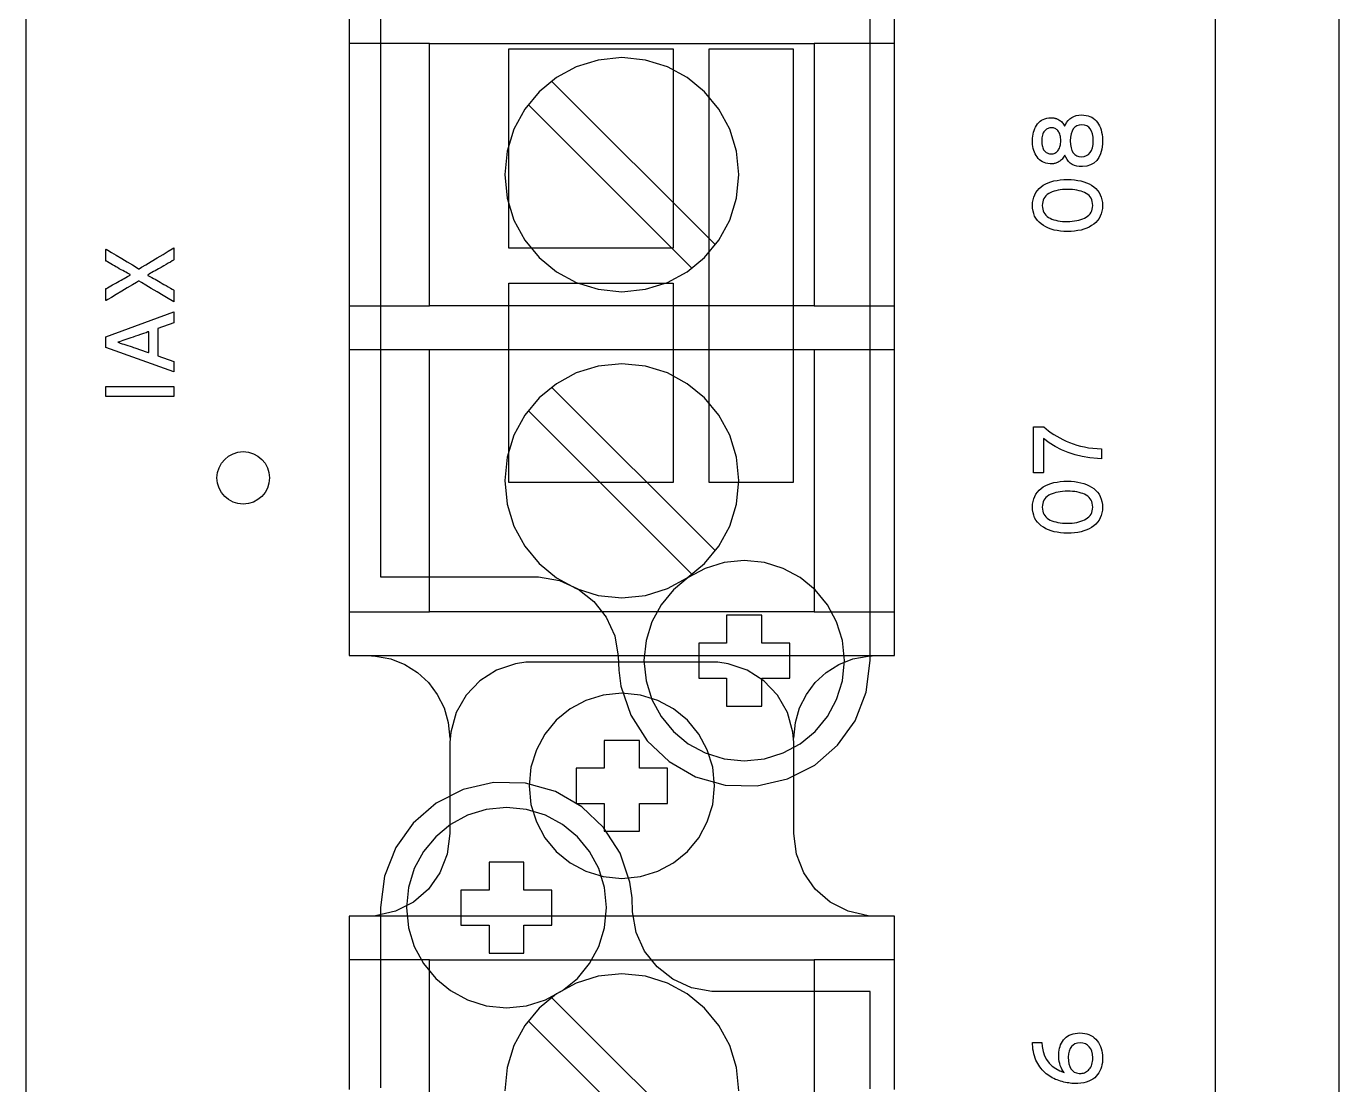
# Model space of a CAD drawing. Extents: x 1 to 47.7, y 0.2 to 35.
# Drawn here: x 38.361 to 40.238, y 5.392 to 6.905 of the extents above; entities that cross this region are included whole.
import ezdxf

# ---------------------------------------------------------------- set-up
doc = ezdxf.new("R2010")
doc.units = 0
doc.header["$MEASUREMENT"] = 0
for name, color, linetype in [('1_1__SCREW_TERMINAL_BLOCK_', 7, 'CONTINUOUS'), ('1_2__CONNECTORIZED_RELAY__', 7, 'CONTINUOUS'), ('8_0_____DWG', 7, 'CONTINUOUS')]:
    doc.layers.add(name, color=color, linetype=linetype)

msp = doc.modelspace()

# ---------------------------------------------------------------- linework, layer by layer
at = {"layer": '1_1__SCREW_TERMINAL_BLOCK_'}
for points in [[(38.823, 6.9605), (38.823, 6.7398), (38.823, 6.6356), (38.823, 6.5364), (38.823, 6.4432), (38.823, 6.3568), (38.823, 6.2779), (38.823, 6.2074), (38.823, 6.1462), (38.823, 6.0949), (38.823, 6.0544), (38.823, 6.0255), (38.823, 6.0091), (38.823, 6.0054), (38.8242, 6.0054), (38.8395, 6.0054), (38.8468, 6.0054), (38.8486, 6.0054), (38.8496, 6.0054), (38.861, 6.0048), (38.8827, 6.0006), (38.9028, 5.9926), (38.9208, 5.9812), (38.9364, 5.9668), (38.9492, 5.9499), (38.9589, 5.9308), (38.9649, 5.9098), (38.967, 5.8874)], [(39.459, 5.8874), (39.4611, 5.9098), (39.4672, 5.9308), (39.4768, 5.9499), (39.4896, 5.9668), (39.5053, 5.9812), (39.5233, 5.9926), (39.5433, 6.0006), (39.5651, 6.0048), (39.5764, 6.0054), (39.5774, 6.0054), (39.5792, 6.0054), (39.5865, 6.0054), (39.6019, 6.0054), (39.603, 6.0054), (39.603, 6.0091), (39.603, 6.0255), (39.603, 6.0544), (39.603, 6.0949), (39.603, 6.1462), (39.603, 6.2074), (39.603, 6.2779), (39.603, 6.3568), (39.603, 6.4432), (39.603, 6.5364), (39.603, 6.6356), (39.603, 6.7398), (39.603, 6.9605)], [(38.9381, 6.8805), (38.823, 6.8805)], [(39.4879, 6.8805), (39.4879, 6.5055), (38.9381, 6.5055), (38.9381, 6.8805), (39.4879, 6.8805)], [(39.603, 6.8805), (39.4879, 6.8805)], [(39.1124, 6.8268), (39.3467, 6.5927)], [(39.3133, 6.5592), (39.079, 6.7935)], [(38.823, 6.5055), (38.9381, 6.5055)], [(39.4879, 6.5055), (39.603, 6.5055)], [(38.823, 6.443), (38.9381, 6.443)], [(39.4879, 6.443), (39.4879, 6.068), (38.9381, 6.068), (38.9381, 6.443), (39.4879, 6.443)], [(39.4879, 6.443), (39.603, 6.443)], [(39.1124, 6.3894), (39.3467, 6.1551)], [(39.3133, 6.1217), (39.079, 6.356)], [(38.823, 6.068), (38.9381, 6.068)], [(39.4879, 6.068), (39.603, 6.068)], [(38.823, 6.0054), (39.603, 6.0054)], [(39.603, 5.3849), (39.603, 5.4309), (39.603, 5.4729), (39.603, 5.5105), (39.603, 5.5435), (39.603, 5.5718), (39.603, 5.595), (39.603, 5.6129), (39.603, 5.6252), (39.603, 5.6318), (39.603, 5.6329), (39.6028, 5.6329), (39.6019, 5.6329), (39.5812, 5.6329), (39.5778, 5.6329), (39.5772, 5.6329), (39.5726, 5.633), (39.5651, 5.6336), (39.5365, 5.6401), (39.511, 5.6531), (39.4896, 5.6716), (39.4732, 5.6947), (39.4627, 5.7215), (39.459, 5.7509), (39.459, 5.7532), (39.459, 5.7593), (39.459, 5.7805), (39.459, 5.838), (39.459, 5.8626), (39.459, 5.8768), (39.459, 5.8813), (39.4576, 5.8962), (39.4498, 5.9241), (39.4356, 5.9488), (39.4161, 5.9693), (39.3923, 5.9846), (39.3649, 5.9938), (39.3502, 5.9959), (39.3427, 5.9962), (39.3404, 5.9962), (39.3326, 5.9962), (39.3175, 5.9962), (39.2965, 5.9962), (39.2711, 5.9962), (39.213, 5.9962), (39.1549, 5.9962), (39.1295, 5.9962), (39.1085, 5.9962), (39.0934, 5.9962), (39.0856, 5.9962), (39.0833, 5.9962), (39.0758, 5.9959), (39.0611, 5.9938), (39.0338, 5.9846), (39.0099, 5.9693), (38.9904, 5.9488), (38.9763, 5.9241), (38.9684, 5.8962), (38.9671, 5.8813), (38.967, 5.8768), (38.967, 5.8626), (38.967, 5.838), (38.967, 5.7805), (38.967, 5.7593), (38.967, 5.7532), (38.967, 5.7509), (38.9633, 5.7215), (38.9528, 5.6947), (38.9364, 5.6716), (38.915, 5.6531), (38.8896, 5.6401), (38.861, 5.6336), (38.8535, 5.633), (38.8489, 5.6329), (38.8482, 5.6329), (38.8448, 5.6329), (38.8242, 5.6329), (38.8232, 5.6329), (38.823, 5.6329), (38.823, 5.6318), (38.823, 5.6252), (38.823, 5.6129), (38.823, 5.595), (38.823, 5.5718), (38.823, 5.5435), (38.823, 5.5105), (38.823, 5.4729), (38.823, 5.4309), (38.823, 5.3849)], [(39.1879, 5.8443), (39.1479, 5.8443), (39.1479, 5.7942), (39.1879, 5.7942), (39.1879, 5.7542), (39.2382, 5.7542), (39.2382, 5.7942), (39.2781, 5.7942), (39.2781, 5.8443), (39.2382, 5.8443), (39.2382, 5.8842), (39.1879, 5.8842), (39.1879, 5.8443)], [(39.603, 5.6329), (38.823, 5.6329)], [(38.9381, 5.5704), (38.823, 5.5704)], [(39.4879, 5.5704), (39.4879, 5.1954), (38.9381, 5.1954), (38.9381, 5.5704), (39.4879, 5.5704)], [(39.603, 5.5704), (39.4879, 5.5704)], [(39.3804, 5.383), (39.377, 5.4167), (39.3673, 5.4481), (39.3518, 5.4765), (39.3314, 5.5013), (39.3066, 5.5217), (39.2781, 5.5371), (39.2467, 5.5469), (39.213, 5.5503), (39.1793, 5.5469), (39.1479, 5.5371), (39.1195, 5.5217), (39.0947, 5.5013), (39.0742, 5.4765), (39.0588, 5.4481), (39.049, 5.4167), (39.0456, 5.383)], [(39.3467, 5.2826), (39.1124, 5.5168)], [(39.079, 5.4834), (39.3133, 5.2492)]]:
    msp.add_lwpolyline(points, dxfattribs=at)
for points in [[(39.213, 6.8603), (39.1793, 6.8569), (39.1479, 6.8472), (39.1195, 6.8318), (39.0947, 6.8113), (39.0742, 6.7866), (39.0588, 6.7582), (39.049, 6.7268), (39.0456, 6.6931), (39.049, 6.6593), (39.0588, 6.6279), (39.0742, 6.5995), (39.0947, 6.5747), (39.1195, 6.5542), (39.1479, 6.5388), (39.1793, 6.5291), (39.213, 6.5257), (39.2467, 6.5291), (39.2781, 6.5388), (39.3066, 6.5542), (39.3314, 6.5747), (39.3518, 6.5995), (39.3673, 6.6279), (39.377, 6.6593), (39.3804, 6.6931), (39.377, 6.7268), (39.3673, 6.7582), (39.3518, 6.7866), (39.3314, 6.8113), (39.3066, 6.8318), (39.2781, 6.8472), (39.2467, 6.8569)], [(39.213, 6.4228), (39.1793, 6.4194), (39.1479, 6.4097), (39.1195, 6.3942), (39.0947, 6.3738), (39.0742, 6.3491), (39.0588, 6.3206), (39.049, 6.2893), (39.0456, 6.2556), (39.049, 6.2218), (39.0588, 6.1904), (39.0742, 6.1619), (39.0947, 6.1372), (39.1195, 6.1167), (39.1479, 6.1013), (39.1793, 6.0915), (39.213, 6.0881), (39.2467, 6.0915), (39.2781, 6.1013), (39.3066, 6.1167), (39.3314, 6.1372), (39.3518, 6.1619), (39.3673, 6.1904), (39.377, 6.2218), (39.3804, 6.2556), (39.377, 6.2893), (39.3673, 6.3206), (39.3518, 6.3491), (39.3314, 6.3738), (39.3066, 6.3942), (39.2781, 6.4097), (39.2467, 6.4194)], [(39.213, 5.9518), (39.1864, 5.9491), (39.1615, 5.9414), (39.139, 5.9291), (39.1193, 5.9129), (39.1031, 5.8933), (39.0908, 5.8708), (39.0831, 5.8459), (39.0804, 5.8191), (39.0831, 5.7925), (39.0908, 5.7676), (39.1031, 5.7451), (39.1193, 5.7255), (39.139, 5.7093), (39.1615, 5.6971), (39.1864, 5.6894), (39.213, 5.6867), (39.2397, 5.6894), (39.2645, 5.6971), (39.2871, 5.7093), (39.3067, 5.7255), (39.3229, 5.7451), (39.3352, 5.7676), (39.3429, 5.7925), (39.3456, 5.8191), (39.3429, 5.8459), (39.3352, 5.8708), (39.3229, 5.8933), (39.3067, 5.9129), (39.2871, 5.9291), (39.2645, 5.9414), (39.2397, 5.9491)]]:
    msp.add_lwpolyline(points, close=True, dxfattribs=at)
at = {"layer": '1_2__CONNECTORIZED_RELAY__'}
for points in [[(38.8681, 6.9376), (38.8681, 6.7986), (38.8681, 6.6674), (38.8681, 6.5458), (38.8681, 6.4357), (38.8681, 6.3389), (38.8681, 6.2961), (38.8681, 6.2573), (38.8681, 6.2228), (38.8681, 6.1928), (38.8681, 6.1675), (38.8681, 6.1472), (38.8681, 6.132), (38.8681, 6.1223), (38.8681, 6.1182), (38.8683, 6.1181), (38.8736, 6.1181), (38.8854, 6.1181), (38.9025, 6.1181), (38.9475, 6.1181), (38.9985, 6.1181), (39.0456, 6.1181), (39.0644, 6.1181), (39.0785, 6.1181), (39.0941, 6.1179), (39.1237, 6.1127), (39.1503, 6.1008), (39.173, 6.083), (39.1908, 6.0604), (39.2028, 6.0339), (39.208, 6.0044), (39.2087, 5.9844), (39.2118, 5.9619), (39.2259, 5.9202), (39.2493, 5.8837), (39.2805, 5.854), (39.3181, 5.8323), (39.3607, 5.8203), (39.4064, 5.8191), (39.45, 5.8291), (39.4888, 5.8489), (39.5214, 5.8772), (39.5465, 5.9124), (39.5625, 5.9532), (39.5682, 5.9982), (39.5682, 5.9982), (39.5682, 6.0011), (39.5682, 6.0098), (39.5682, 6.0238), (39.5682, 6.0432), (39.5682, 6.0675), (39.5682, 6.0966), (39.5682, 6.1302), (39.5682, 6.1681), (39.5682, 6.2102), (39.5682, 6.256), (39.5682, 6.3583), (39.5682, 6.4733), (39.5682, 6.5989), (39.5682, 6.7335), (39.5682, 6.8751), (39.5682, 7.172)], [(39.2865, 6.8731), (39.2865, 6.5881), (39.0515, 6.5881), (39.0515, 6.8731), (39.2865, 6.8731)], [(39.4581, 6.8731), (39.4581, 6.2531), (39.3381, 6.2531), (39.3381, 6.8731), (39.4581, 6.8731)], [(39.2865, 6.5381), (39.2865, 6.2531), (39.0515, 6.2531), (39.0515, 6.5381), (39.2865, 6.5381)], [(39.3229, 5.9732), (39.3628, 5.9732), (39.3628, 5.9331), (39.4132, 5.9331), (39.4132, 5.9732), (39.4531, 5.9732), (39.4531, 6.0232), (39.4132, 6.0232), (39.4132, 6.0633), (39.3628, 6.0633), (39.3628, 6.0232), (39.3229, 6.0232), (39.3229, 5.9732)], [(39.5682, 5.386), (39.5682, 5.4205), (39.5682, 5.4505), (39.5682, 5.4758), (39.5682, 5.4961), (39.5682, 5.5113), (39.5682, 5.521), (39.5682, 5.5251), (39.568, 5.5252), (39.5628, 5.5252), (39.5509, 5.5252), (39.5338, 5.5252), (39.4887, 5.5252), (39.4376, 5.5252), (39.3905, 5.5252), (39.3716, 5.5252), (39.3575, 5.5252), (39.3419, 5.5254), (39.3124, 5.5306), (39.2859, 5.5426), (39.2633, 5.5604), (39.2455, 5.583), (39.2336, 5.6095), (39.2283, 5.6389), (39.2276, 5.659), (39.2245, 5.6814), (39.2104, 5.7231), (39.187, 5.7596), (39.1558, 5.7894), (39.1181, 5.811), (39.0754, 5.8231), (39.0296, 5.8242), (38.9862, 5.8142), (38.9475, 5.7944), (38.9149, 5.7661), (38.8899, 5.7309), (38.8738, 5.6901), (38.8681, 5.6451), (38.8681, 5.6422), (38.8681, 5.6336), (38.8681, 5.6195), (38.8681, 5.6002), (38.8681, 5.5758), (38.8681, 5.5467), (38.8681, 5.5131), (38.8681, 5.4752), (38.8681, 5.4332), (38.8681, 5.3873)], [(38.9829, 5.6703), (38.9829, 5.6201), (39.0232, 5.6201), (39.0232, 5.5802), (39.0731, 5.5802), (39.0731, 5.6201), (39.1131, 5.6201), (39.1131, 5.6703), (39.0731, 5.6703), (39.0731, 5.7102), (39.0232, 5.7102), (39.0232, 5.6703), (38.9829, 5.6703)]]:
    msp.add_lwpolyline(points, dxfattribs=at)
for points in [[(39.388, 6.1414), (39.3592, 6.1384), (39.3323, 6.1301), (39.308, 6.1169), (39.2868, 6.0994), (39.2692, 6.0782), (39.256, 6.0539), (39.2476, 6.0271), (39.2447, 5.9982), (39.2476, 5.9694), (39.256, 5.9425), (39.2692, 5.9182), (39.2868, 5.897), (39.308, 5.8795), (39.3323, 5.8663), (39.3592, 5.858), (39.388, 5.8551), (39.4169, 5.858), (39.4438, 5.8663), (39.4682, 5.8795), (39.4894, 5.897), (39.5069, 5.9182), (39.5201, 5.9425), (39.5284, 5.9694), (39.5313, 5.9982), (39.5284, 6.0271), (39.5201, 6.0539), (39.5069, 6.0782), (39.4894, 6.0994), (39.4682, 6.1169), (39.4438, 6.1301), (39.4169, 6.1384)], [(39.048, 5.7884), (39.0192, 5.7855), (38.9924, 5.7772), (38.9681, 5.7639), (38.9469, 5.7464), (38.9294, 5.7252), (38.9162, 5.7009), (38.9079, 5.674), (38.905, 5.6451), (38.9079, 5.6163), (38.9162, 5.5894), (38.9294, 5.5651), (38.9469, 5.5439), (38.9681, 5.5264), (38.9924, 5.5132), (39.0192, 5.5049), (39.048, 5.502), (39.0769, 5.5049), (39.1038, 5.5132), (39.1282, 5.5264), (39.1494, 5.5439), (39.1668, 5.5651), (39.18, 5.5894), (39.1884, 5.6163), (39.1913, 5.6451), (39.1884, 5.674), (39.18, 5.7009), (39.1668, 5.7252), (39.1494, 5.7464), (39.1282, 5.7639), (39.1038, 5.7772), (39.0769, 5.7855)]]:
    msp.add_lwpolyline(points, close=True, dxfattribs=at)
at = {"layer": '8_0_____DWG'}
for points in [[(38.3615, 5.3118), (38.3615, 5.4534), (38.3615, 5.5972), (38.3615, 5.7432), (38.3615, 5.8912), (38.3615, 6.041), (38.3615, 6.1927), (38.3615, 6.3461), (38.3615, 6.5011), (38.3615, 6.6576), (38.3615, 6.8155), (38.3615, 6.9747), (38.3615, 7.1351), (38.3615, 7.2965), (38.3615, 7.459), (38.3615, 7.6223), (38.3615, 7.9512)], [(40.0615, 7.9512), (40.0615, 7.6223), (40.0615, 7.459), (40.0615, 7.2965), (40.0615, 7.1351), (40.0615, 6.9747), (40.0615, 6.8155), (40.0615, 6.6576), (40.0615, 6.5011), (40.0615, 6.3461), (40.0615, 6.1927), (40.0615, 6.041), (40.0615, 5.8912), (40.0615, 5.7432), (40.0615, 5.5972), (40.0615, 5.4534), (40.0615, 5.3118)], [(40.238, 7.9361), (40.238, 7.7476), (40.238, 7.5606), (40.238, 7.3753), (40.238, 7.1918), (40.238, 7.0101), (40.238, 6.8304), (40.238, 6.6527), (40.238, 6.5647), (40.238, 6.4772), (40.238, 6.3903), (40.238, 6.3039), (40.238, 6.2182), (40.238, 6.133), (40.238, 6.0485), (40.238, 5.9646), (40.238, 5.8813), (40.238, 5.7986), (40.238, 5.7166), (40.238, 5.6353), (40.238, 5.5547), (40.238, 5.4748), (40.238, 5.3956), (40.238, 5.3171)], [(38.5727, 6.4811), (38.5497, 6.473), (38.5497, 6.4341), (38.5727, 6.426), (38.5727, 6.4109), (38.4755, 6.4459), (38.4755, 6.4613), (38.5727, 6.4967), (38.5727, 6.4811)], [(38.5727, 6.376), (38.4755, 6.376), (38.4755, 6.3901), (38.5727, 6.3901), (38.5727, 6.376)]]:
    msp.add_lwpolyline(points, dxfattribs=at)
for points in [[(39.8705, 6.7784), (39.8737, 6.7782), (39.8767, 6.7778), (39.8796, 6.7771), (39.8823, 6.7762), (39.8848, 6.775), (39.8871, 6.7736), (39.8892, 6.7719), (39.8911, 6.7699), (39.8929, 6.7677), (39.8945, 6.7653), (39.896, 6.7627), (39.8972, 6.7599), (39.8982, 6.7569), (39.899, 6.7537), (39.8997, 6.7503), (39.9001, 6.7467), (39.9003, 6.7429), (39.9002, 6.7366), (39.8993, 6.7293), (39.8976, 6.723), (39.8952, 6.7176), (39.8919, 6.7131), (39.888, 6.7096), (39.8832, 6.7069), (39.8777, 6.7053), (39.8714, 6.7045), (39.8671, 6.7046), (39.8634, 6.7052), (39.86, 6.7063), (39.8569, 6.7077), (39.8542, 6.7096), (39.8517, 6.712), (39.8495, 6.7148), (39.8477, 6.718), (39.8462, 6.7209), (39.8454, 6.7193), (39.8445, 6.7179), (39.8436, 6.7166), (39.8426, 6.7153), (39.8415, 6.7142), (39.8404, 6.7133), (39.8393, 6.7124), (39.8381, 6.7117), (39.8369, 6.711), (39.8357, 6.7104), (39.8345, 6.7099), (39.8334, 6.7094), (39.8322, 6.7091), (39.8311, 6.7088), (39.83, 6.7086), (39.8289, 6.7085), (39.8278, 6.7085), (39.8253, 6.7086), (39.8222, 6.7089), (39.8194, 6.7095), (39.8168, 6.7103), (39.8144, 6.7114), (39.8121, 6.7128), (39.8101, 6.7144), (39.8082, 6.7162), (39.8066, 6.7183), (39.8052, 6.7205), (39.8039, 6.7228), (39.8028, 6.7252), (39.802, 6.7278), (39.8012, 6.7305), (39.8007, 6.7333), (39.8003, 6.7362), (39.8001, 6.7393), (39.8001, 6.7424), (39.8002, 6.7454), (39.8005, 6.7482), (39.801, 6.751), (39.8016, 6.7537), (39.8024, 6.7563), (39.8034, 6.7588), (39.8046, 6.7611), (39.8059, 6.7634), (39.8074, 6.7656), (39.8092, 6.7676), (39.8111, 6.7693), (39.8132, 6.7708), (39.8155, 6.772), (39.818, 6.773), (39.8207, 6.7737), (39.8237, 6.7742), (39.8268, 6.7744), (39.8277, 6.7744), (39.8282, 6.7744), (39.8287, 6.7743), (39.8292, 6.7743), (39.8297, 6.7742), (39.8303, 6.7741), (39.8308, 6.7741), (39.8314, 6.774), (39.832, 6.7738), (39.8326, 6.7737), (39.8332, 6.7735), (39.8338, 6.7733), (39.8344, 6.7731), (39.835, 6.7729), (39.8357, 6.7726), (39.8363, 6.7723), (39.8369, 6.772), (39.8378, 6.7715), (39.8391, 6.7707), (39.8403, 6.7699), (39.8414, 6.7689), (39.8425, 6.7677), (39.8435, 6.7665), (39.8444, 6.7652), (39.8453, 6.7637), (39.8461, 6.7622), (39.8473, 6.7643), (39.849, 6.7675), (39.8511, 6.7703), (39.8534, 6.7727), (39.8562, 6.7747), (39.8592, 6.7762), (39.8626, 6.7774), (39.8664, 6.7781)], [(39.8277, 6.7601), (39.8263, 6.7601), (39.825, 6.7599), (39.8237, 6.7596), (39.8225, 6.7592), (39.8213, 6.7587), (39.8202, 6.7581), (39.8192, 6.7573), (39.8181, 6.7564), (39.8172, 6.7554), (39.8163, 6.7542), (39.8155, 6.7529), (39.8149, 6.7513), (39.8144, 6.7496), (39.8139, 6.7478), (39.8136, 6.7458), (39.8134, 6.7436), (39.8133, 6.7413), (39.8134, 6.739), (39.8136, 6.7369), (39.8139, 6.7349), (39.8143, 6.7331), (39.8148, 6.7314), (39.8154, 6.7299), (39.8161, 6.7286), (39.8169, 6.7274), (39.8178, 6.7264), (39.8188, 6.7255), (39.8198, 6.7248), (39.8209, 6.7241), (39.822, 6.7236), (39.8232, 6.7232), (39.8245, 6.7229), (39.8258, 6.7227), (39.8271, 6.7227), (39.8285, 6.7228), (39.8298, 6.723), (39.8311, 6.7233), (39.8322, 6.7238), (39.8334, 6.7245), (39.8344, 6.7253), (39.8354, 6.7262), (39.8364, 6.7273), (39.8372, 6.7284), (39.838, 6.7297), (39.8387, 6.7311), (39.8392, 6.7326), (39.8397, 6.7342), (39.8401, 6.7359), (39.8403, 6.7377), (39.8405, 6.7396), (39.8405, 6.7416), (39.8405, 6.7437), (39.8403, 6.7456), (39.8401, 6.7475), (39.8397, 6.7492), (39.8392, 6.7508), (39.8386, 6.7523), (39.8379, 6.7536), (39.8371, 6.7549), (39.8362, 6.756), (39.8353, 6.7569), (39.8344, 6.7578), (39.8334, 6.7585), (39.8324, 6.7591), (39.8313, 6.7596), (39.8301, 6.7599), (39.8289, 6.7601)], [(39.8709, 6.7641), (39.867, 6.7638), (39.8637, 6.7628), (39.8609, 6.761), (39.8585, 6.7585), (39.8567, 6.7553), (39.8554, 6.7513), (39.8546, 6.7467), (39.8542, 6.7413), (39.8545, 6.736), (39.8553, 6.7314), (39.8566, 6.7275), (39.8584, 6.7244), (39.8606, 6.7219), (39.8633, 6.7201), (39.8665, 6.7191), (39.8702, 6.7187), (39.8741, 6.7191), (39.8775, 6.7202), (39.8804, 6.722), (39.8827, 6.7245), (39.8846, 6.7277), (39.8859, 6.7316), (39.8867, 6.7362), (39.8871, 6.7414), (39.8867, 6.7468), (39.8859, 6.7514), (39.8846, 6.7553), (39.8828, 6.7585), (39.8806, 6.761), (39.8778, 6.7627), (39.8746, 6.7638)], [(39.85, 6.6861), (39.8552, 6.686), (39.8601, 6.6856), (39.8648, 6.6849), (39.8692, 6.684), (39.8734, 6.6828), (39.8773, 6.6814), (39.881, 6.6797), (39.8845, 6.6778), (39.8878, 6.6755), (39.8906, 6.6731), (39.8931, 6.6704), (39.8953, 6.6674), (39.897, 6.6642), (39.8984, 6.6607), (39.8994, 6.657), (39.9001, 6.653), (39.9003, 6.6488), (39.9001, 6.6447), (39.8994, 6.6408), (39.8984, 6.6371), (39.8971, 6.6336), (39.8953, 6.6305), (39.8932, 6.6275), (39.8907, 6.6248), (39.8879, 6.6224), (39.8847, 6.6202), (39.8813, 6.6182), (39.8776, 6.6165), (39.8737, 6.6151), (39.8695, 6.6139), (39.8651, 6.613), (39.8604, 6.6124), (39.8555, 6.612), (39.8503, 6.6118), (39.8451, 6.612), (39.8402, 6.6124), (39.8355, 6.613), (39.8311, 6.6139), (39.8269, 6.6151), (39.8229, 6.6166), (39.8192, 6.6183), (39.8157, 6.6203), (39.8125, 6.6225), (39.8096, 6.625), (39.8071, 6.6277), (39.805, 6.6307), (39.8032, 6.6339), (39.8019, 6.6373), (39.8009, 6.641), (39.8003, 6.6449), (39.8, 6.6491), (39.8003, 6.6533), (39.8009, 6.6572), (39.8019, 6.6609), (39.8033, 6.6644), (39.805, 6.6676), (39.8071, 6.6705), (39.8096, 6.6732), (39.8124, 6.6757), (39.8156, 6.6779), (39.819, 6.6798), (39.8227, 6.6815), (39.8266, 6.6829), (39.8308, 6.684), (39.8353, 6.6849), (39.8399, 6.6856), (39.8449, 6.686)], [(39.8503, 6.6718), (39.8467, 6.6718), (39.8432, 6.6716), (39.8399, 6.6712), (39.8367, 6.6707), (39.8337, 6.67), (39.8309, 6.6692), (39.8282, 6.6683), (39.8256, 6.6672), (39.8233, 6.6659), (39.8211, 6.6645), (39.8193, 6.6628), (39.8178, 6.661), (39.8165, 6.6589), (39.8155, 6.6567), (39.8148, 6.6543), (39.8143, 6.6516), (39.8142, 6.6488), (39.8143, 6.6461), (39.8148, 6.6435), (39.8155, 6.6411), (39.8165, 6.6389), (39.8177, 6.6369), (39.8192, 6.6351), (39.8211, 6.6334), (39.8231, 6.632), (39.8255, 6.6307), (39.828, 6.6296), (39.8306, 6.6286), (39.8334, 6.6278), (39.8364, 6.6272), (39.8396, 6.6267), (39.8429, 6.6263), (39.8464, 6.6261), (39.85, 6.6261), (39.8536, 6.6261), (39.8571, 6.6264), (39.8604, 6.6268), (39.8635, 6.6273), (39.8665, 6.628), (39.8693, 6.6288), (39.8719, 6.6298), (39.8745, 6.631), (39.8768, 6.6322), (39.879, 6.6337), (39.8809, 6.6353), (39.8825, 6.6372), (39.8838, 6.6392), (39.8849, 6.6414), (39.8856, 6.6438), (39.8861, 6.6463), (39.8862, 6.6491), (39.8861, 6.6519), (39.8856, 6.6545), (39.8849, 6.6569), (39.8839, 6.6592), (39.8826, 6.6612), (39.881, 6.663), (39.8791, 6.6646), (39.877, 6.6661), (39.8746, 6.6673), (39.8721, 6.6684), (39.8695, 6.6693), (39.8667, 6.6701), (39.8637, 6.6707), (39.8606, 6.6712), (39.8573, 6.6716), (39.8539, 6.6718)], [(38.5727, 6.5711), (38.572, 6.5707), (38.5702, 6.5697), (38.5676, 6.5681), (38.5645, 6.5664), (38.5613, 6.5645), (38.5582, 6.5628), (38.5558, 6.5613), (38.5542, 6.5604), (38.5532, 6.5598), (38.5506, 6.5584), (38.5481, 6.557), (38.5457, 6.5556), (38.5434, 6.5544), (38.5411, 6.5532), (38.539, 6.552), (38.537, 6.551), (38.5351, 6.55), (38.5351, 6.549), (38.537, 6.5481), (38.539, 6.547), (38.5411, 6.5459), (38.5433, 6.5447), (38.5456, 6.5434), (38.548, 6.5421), (38.5505, 6.5407), (38.5531, 6.5392), (38.5542, 6.5385), (38.5558, 6.5376), (38.5582, 6.5362), (38.5613, 6.5345), (38.5645, 6.5327), (38.5676, 6.5309), (38.5702, 6.5294), (38.572, 6.5284), (38.5727, 6.528), (38.5727, 6.5274), (38.5727, 6.5257), (38.5727, 6.5233), (38.5727, 6.5205), (38.5727, 6.5176), (38.5727, 6.5149), (38.5727, 6.5127), (38.5727, 6.5112), (38.5726, 6.511), (38.5699, 6.5126), (38.5645, 6.5158), (38.5571, 6.5203), (38.5487, 6.5253), (38.5402, 6.5304), (38.5325, 6.535), (38.5265, 6.5387), (38.5231, 6.5407), (38.5222, 6.5407), (38.5189, 6.5388), (38.5133, 6.5354), (38.506, 6.5311), (38.4981, 6.5263), (38.4902, 6.5216), (38.4833, 6.5174), (38.4781, 6.5144), (38.4756, 6.5129), (38.4755, 6.5132), (38.4755, 6.5146), (38.4755, 6.5169), (38.4755, 6.5196), (38.4755, 6.5226), (38.4755, 6.5254), (38.4755, 6.5278), (38.4755, 6.5295), (38.4755, 6.5302), (38.4761, 6.5305), (38.4776, 6.5313), (38.4798, 6.5326), (38.4824, 6.534), (38.485, 6.5355), (38.4875, 6.537), (38.4896, 6.5381), (38.4909, 6.5389), (38.4919, 6.5394), (38.4945, 6.5409), (38.497, 6.5423), (38.4994, 6.5436), (38.5017, 6.5448), (38.504, 6.5461), (38.5061, 6.5472), (38.5082, 6.5483), (38.5101, 6.5493), (38.5102, 6.5502), (38.5083, 6.5512), (38.5062, 6.5523), (38.5041, 6.5534), (38.5019, 6.5546), (38.4995, 6.5559), (38.4971, 6.5572), (38.4945, 6.5586), (38.4919, 6.5601), (38.4909, 6.5607), (38.4896, 6.5614), (38.4875, 6.5626), (38.485, 6.564), (38.4824, 6.5656), (38.4798, 6.567), (38.4776, 6.5683), (38.4761, 6.5692), (38.4755, 6.5695), (38.4755, 6.5701), (38.4755, 6.5718), (38.4755, 6.5741), (38.4755, 6.5769), (38.4755, 6.5798), (38.4755, 6.5826), (38.4755, 6.5848), (38.4755, 6.5862), (38.4756, 6.5865), (38.4781, 6.585), (38.4832, 6.5819), (38.4901, 6.5778), (38.498, 6.5731), (38.5059, 6.5683), (38.5132, 6.564), (38.5188, 6.5606), (38.522, 6.5586), (38.5229, 6.5586), (38.5264, 6.5607), (38.5324, 6.5643), (38.5401, 6.569), (38.5487, 6.5741), (38.5571, 6.5791), (38.5645, 6.5835), (38.5699, 6.5868), (38.5726, 6.5884), (38.5727, 6.5881), (38.5727, 6.5867), (38.5727, 6.5844), (38.5727, 6.5816), (38.5727, 6.5787), (38.5727, 6.5758), (38.5727, 6.5734), (38.5727, 6.5717)], [(38.5143, 6.4607), (38.5111, 6.4596), (38.508, 6.4586), (38.5051, 6.4576), (38.5023, 6.4567), (38.4996, 6.4558), (38.497, 6.455), (38.4946, 6.4542), (38.4923, 6.4535), (38.4937, 6.4529), (38.496, 6.4522), (38.4985, 6.4514), (38.5011, 6.4506), (38.5039, 6.4497), (38.5068, 6.4488), (38.5099, 6.4478), (38.5131, 6.4467), (38.5147, 6.4461), (38.5166, 6.4455), (38.5197, 6.4444), (38.5235, 6.4431), (38.5275, 6.4417), (38.5313, 6.4404), (38.5344, 6.4393), (38.5363, 6.4386), (38.5366, 6.4387), (38.5366, 6.4409), (38.5366, 6.4447), (38.5366, 6.4497), (38.5366, 6.4552), (38.5366, 6.4604), (38.5366, 6.4648), (38.5366, 6.4677), (38.5366, 6.4685), (38.5353, 6.4681), (38.5327, 6.4671), (38.5291, 6.4659), (38.525, 6.4645), (38.521, 6.4631), (38.5176, 6.4619), (38.5152, 6.461)], [(39.8163, 6.3323), (39.8196, 6.3295), (39.8232, 6.3267), (39.8269, 6.324), (39.8308, 6.3214), (39.8349, 6.319), (39.8391, 6.3166), (39.8436, 6.3143), (39.8483, 6.3121), (39.8532, 6.31), (39.8583, 6.3081), (39.8635, 6.3065), (39.869, 6.305), (39.8746, 6.3038), (39.8804, 6.3027), (39.8863, 6.3019), (39.8925, 6.3013), (39.8988, 6.301), (39.8988, 6.3004), (39.8988, 6.299), (39.8988, 6.2969), (39.8988, 6.2945), (39.8988, 6.292), (39.8988, 6.2897), (39.8988, 6.2879), (39.8988, 6.2869), (39.8931, 6.287), (39.882, 6.2882), (39.8712, 6.29), (39.861, 6.2925), (39.8511, 6.2958), (39.8416, 6.2998), (39.8326, 6.3044), (39.8239, 6.3098), (39.8157, 6.3159), (39.8157, 6.314), (39.8157, 6.309), (39.8157, 6.3018), (39.8157, 6.2934), (39.8157, 6.2848), (39.8157, 6.2769), (39.8157, 6.2706), (39.8157, 6.2671), (39.8156, 6.2666), (39.8146, 6.2666), (39.8128, 6.2666), (39.8105, 6.2666), (39.808, 6.2666), (39.8056, 6.2666), (39.8036, 6.2666), (39.8021, 6.2666), (39.8016, 6.2666), (39.8016, 6.2691), (39.8016, 6.2758), (39.8016, 6.2854), (39.8016, 6.2965), (39.8016, 6.3081), (39.8016, 6.3186), (39.8016, 6.3269), (39.8016, 6.3317), (39.8018, 6.3323), (39.8028, 6.3323), (39.8047, 6.3323), (39.807, 6.3323), (39.8096, 6.3323), (39.8121, 6.3323), (39.8143, 6.3323), (39.8158, 6.3323)], [(38.6718, 6.297), (38.6793, 6.2962), (38.6864, 6.294), (38.6927, 6.2906), (38.6983, 6.286), (38.7029, 6.2804), (38.7063, 6.2741), (38.7085, 6.267), (38.7093, 6.2595), (38.7085, 6.2519), (38.7063, 6.2449), (38.7029, 6.2385), (38.6983, 6.2329), (38.6927, 6.2284), (38.6864, 6.2249), (38.6793, 6.2227), (38.6718, 6.222), (38.6642, 6.2227), (38.6572, 6.2249), (38.6508, 6.2284), (38.6452, 6.2329), (38.6407, 6.2385), (38.6372, 6.2449), (38.635, 6.2519), (38.6342, 6.2595), (38.635, 6.267), (38.6372, 6.2741), (38.6407, 6.2804), (38.6452, 6.286), (38.6508, 6.2906), (38.6572, 6.294), (38.6642, 6.2962)], [(39.85, 6.2547), (39.8552, 6.2546), (39.8601, 6.2542), (39.8648, 6.2535), (39.8692, 6.2526), (39.8734, 6.2515), (39.8773, 6.25), (39.881, 6.2483), (39.8845, 6.2464), (39.8878, 6.2442), (39.8906, 6.2417), (39.8931, 6.239), (39.8953, 6.236), (39.897, 6.2328), (39.8984, 6.2293), (39.8994, 6.2256), (39.9001, 6.2217), (39.9003, 6.2175), (39.9001, 6.2133), (39.8994, 6.2094), (39.8984, 6.2057), (39.8971, 6.2023), (39.8953, 6.1991), (39.8932, 6.1962), (39.8907, 6.1935), (39.8879, 6.191), (39.8847, 6.1888), (39.8813, 6.1868), (39.8776, 6.1852), (39.8737, 6.1837), (39.8695, 6.1826), (39.8651, 6.1816), (39.8604, 6.181), (39.8555, 6.1806), (39.8503, 6.1805), (39.8451, 6.1806), (39.8402, 6.181), (39.8355, 6.1817), (39.8311, 6.1826), (39.8269, 6.1838), (39.8229, 6.1852), (39.8192, 6.1869), (39.8157, 6.1889), (39.8125, 6.1911), (39.8096, 6.1936), (39.8071, 6.1964), (39.805, 6.1993), (39.8032, 6.2025), (39.8019, 6.206), (39.8009, 6.2096), (39.8003, 6.2136), (39.8, 6.2177), (39.8003, 6.2219), (39.8009, 6.2259), (39.8019, 6.2296), (39.8033, 6.233), (39.805, 6.2362), (39.8071, 6.2392), (39.8096, 6.2419), (39.8124, 6.2443), (39.8156, 6.2465), (39.819, 6.2484), (39.8227, 6.2501), (39.8266, 6.2515), (39.8308, 6.2527), (39.8353, 6.2536), (39.8399, 6.2542), (39.8449, 6.2546)], [(39.8503, 6.2405), (39.8467, 6.2404), (39.8432, 6.2402), (39.8399, 6.2398), (39.8367, 6.2393), (39.8337, 6.2387), (39.8309, 6.2379), (39.8282, 6.2369), (39.8256, 6.2358), (39.8233, 6.2346), (39.8211, 6.2331), (39.8193, 6.2315), (39.8178, 6.2296), (39.8165, 6.2276), (39.8155, 6.2253), (39.8148, 6.2229), (39.8143, 6.2203), (39.8142, 6.2175), (39.8143, 6.2147), (39.8148, 6.2121), (39.8155, 6.2097), (39.8165, 6.2075), (39.8177, 6.2055), (39.8192, 6.2037), (39.8211, 6.2021), (39.8231, 6.2006), (39.8255, 6.1993), (39.828, 6.1982), (39.8306, 6.1973), (39.8334, 6.1965), (39.8364, 6.1958), (39.8396, 6.1953), (39.8429, 6.1949), (39.8464, 6.1947), (39.85, 6.1947), (39.8536, 6.1948), (39.8571, 6.195), (39.8604, 6.1954), (39.8635, 6.1959), (39.8665, 6.1966), (39.8693, 6.1975), (39.8719, 6.1984), (39.8745, 6.1996), (39.8768, 6.2009), (39.879, 6.2023), (39.8809, 6.204), (39.8825, 6.2058), (39.8838, 6.2078), (39.8849, 6.21), (39.8856, 6.2124), (39.8861, 6.215), (39.8862, 6.2177), (39.8861, 6.2205), (39.8856, 6.2232), (39.8849, 6.2256), (39.8839, 6.2278), (39.8826, 6.2298), (39.881, 6.2317), (39.8791, 6.2333), (39.877, 6.2347), (39.8746, 6.236), (39.8721, 6.237), (39.8695, 6.2379), (39.8667, 6.2387), (39.8637, 6.2394), (39.8606, 6.2399), (39.8573, 6.2402), (39.8539, 6.2404)], [(39.868, 5.4659), (39.8715, 5.4657), (39.8749, 5.4652), (39.878, 5.4645), (39.8809, 5.4635), (39.8837, 5.4623), (39.8862, 5.4607), (39.8885, 5.459), (39.8907, 5.4569), (39.8926, 5.4546), (39.8943, 5.4521), (39.8959, 5.4495), (39.8972, 5.4467), (39.8982, 5.4437), (39.8991, 5.4406), (39.8997, 5.4374), (39.9001, 5.434), (39.9003, 5.4304), (39.9003, 5.4269), (39.9, 5.4236), (39.8995, 5.4204), (39.8988, 5.4174), (39.8977, 5.4145), (39.8965, 5.4117), (39.895, 5.4091), (39.8933, 5.4066), (39.8913, 5.4042), (39.8891, 5.4019), (39.8865, 5.4), (39.8837, 5.3983), (39.8806, 5.3969), (39.8771, 5.3957), (39.8734, 5.3948), (39.8694, 5.3941), (39.8651, 5.3938), (39.861, 5.3937), (39.8588, 5.3937), (39.8565, 5.3939), (39.8542, 5.3941), (39.8519, 5.3944), (39.8496, 5.3948), (39.8472, 5.3952), (39.8448, 5.3957), (39.8424, 5.3963), (39.84, 5.397), (39.8376, 5.3978), (39.8353, 5.3987), (39.833, 5.3996), (39.8308, 5.4007), (39.8285, 5.4019), (39.8263, 5.4031), (39.8241, 5.4045), (39.822, 5.4059), (39.8199, 5.4076), (39.8179, 5.4093), (39.816, 5.4111), (39.8142, 5.4131), (39.8125, 5.4152), (39.8108, 5.4174), (39.8092, 5.4197), (39.8078, 5.4221), (39.8063, 5.4246), (39.8051, 5.4272), (39.8039, 5.4301), (39.8029, 5.433), (39.8021, 5.4361), (39.8014, 5.4394), (39.8008, 5.4428), (39.8004, 5.4463), (39.8001, 5.45), (39.8002, 5.4521), (39.8011, 5.4521), (39.8027, 5.4521), (39.8048, 5.4521), (39.8072, 5.4521), (39.8095, 5.4521), (39.8115, 5.4521), (39.813, 5.4521), (39.8137, 5.4521), (39.8142, 5.4464), (39.8155, 5.4396), (39.8175, 5.4334), (39.8203, 5.4279), (39.8239, 5.4229), (39.8282, 5.4186), (39.8334, 5.4149), (39.8393, 5.4118), (39.8453, 5.4096), (39.8436, 5.4118), (39.8421, 5.4141), (39.8409, 5.4166), (39.8398, 5.4193), (39.839, 5.4222), (39.8383, 5.4253), (39.8379, 5.4286), (39.8377, 5.432), (39.8376, 5.4354), (39.8378, 5.4384), (39.8382, 5.4413), (39.8387, 5.444), (39.8395, 5.4466), (39.8404, 5.4491), (39.8416, 5.4515), (39.8429, 5.4538), (39.8444, 5.456), (39.8462, 5.458), (39.8482, 5.4598), (39.8504, 5.4614), (39.8528, 5.4627), (39.8554, 5.4638), (39.8582, 5.4647), (39.8612, 5.4653), (39.8645, 5.4657)], [(39.8682, 5.4517), (39.8643, 5.4513), (39.8609, 5.4503), (39.8581, 5.4487), (39.8557, 5.4464), (39.8538, 5.4436), (39.8525, 5.4401), (39.8516, 5.436), (39.8513, 5.4313), (39.8515, 5.4262), (39.8521, 5.4217), (39.8533, 5.4179), (39.855, 5.4146), (39.8572, 5.4121), (39.8599, 5.4101), (39.8631, 5.4088), (39.8668, 5.4081), (39.8695, 5.4081), (39.8712, 5.4083), (39.8729, 5.4086), (39.8744, 5.4091), (39.8759, 5.4098), (39.8774, 5.4106), (39.8788, 5.4116), (39.8801, 5.4128), (39.8813, 5.4141), (39.8825, 5.4156), (39.8835, 5.4172), (39.8843, 5.419), (39.885, 5.4209), (39.8856, 5.423), (39.8859, 5.4252), (39.8862, 5.4276), (39.8862, 5.4306), (39.8858, 5.4355), (39.8848, 5.4398), (39.8834, 5.4434), (39.8814, 5.4463), (39.8789, 5.4486), (39.8758, 5.4503), (39.8723, 5.4513)]]:
    msp.add_lwpolyline(points, close=True, dxfattribs=at)

doc.saveas('drawing.dxf')
